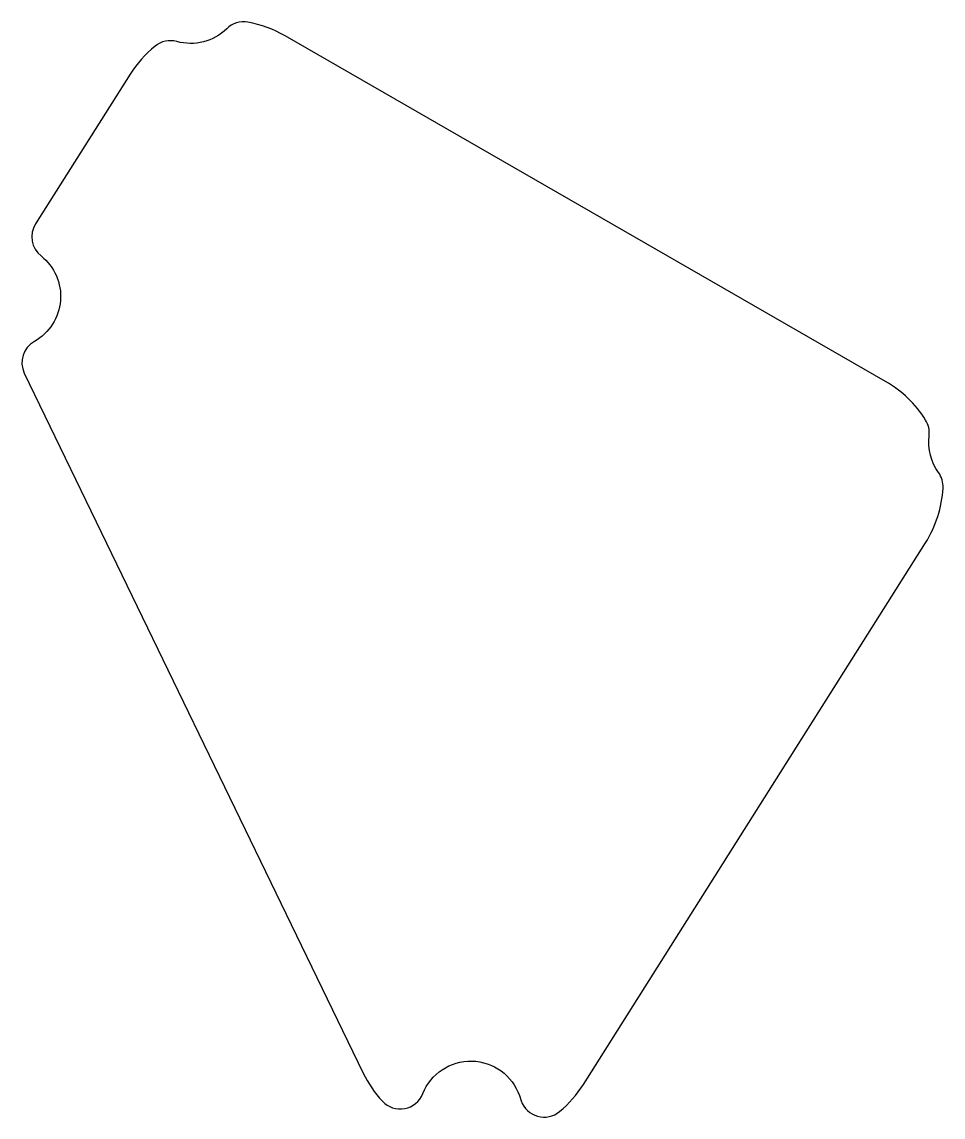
# Model space of a CAD drawing. Header units: millimetres. Extents: x -201 to -49, y -385 to -204.
import ezdxf

# ---------------------------------------------------------------- set-up
doc = ezdxf.new("R2010")
doc.units = ezdxf.units.MM
doc.layers.get('0').update_dxf_attribs({"linetype": 'CONTINUOUS'})

msp = doc.modelspace()

# ---------------------------------------------------------------- linework, layer by layer
msp.add_lwpolyline([(-175.35, -207.25, 0.242377), (-178.94, -208, 0.082098), (-183.06, -212.63), (-198.65, -237.31, 0.384078), (-197.74, -242.59, -0.53451), (-198.84, -256.68, 0.396778), (-200.49, -261.91), (-144.63, -377.28, 0.074391), (-141.46, -381.92, 0.551823), (-134.81, -380.67, -0.694909), (-118.88, -381), (-118.59, -381.85, 0.52349), (-112.25, -383.61, 0.078543), (-108.34, -379.15), (-51.95, -289.87, 0.126745), (-49.05, -280.85, 0.172649), (-49.79, -278.27, -0.189351), (-51.34, -272.25, 0.172649), (-51.92, -269.63, 0.122749), (-58.54, -263.26), (-157.52, -206.31, 0.086295), (-163.63, -204.07, 0.242377), (-167.13, -205.15, -0.26729)], format="xyb", close=True)
msp.add_lwpolyline([(-175.35, -207.25, 0.242377), (-178.94, -208, 0.082098), (-183.06, -212.63), (-198.65, -237.31, 0.384078), (-197.74, -242.59, -0.53451), (-198.84, -256.68, 0.396778), (-200.49, -261.91), (-144.63, -377.28, 0.074391), (-141.46, -381.92, 0.551823), (-134.81, -380.67, -0.694909), (-118.88, -381), (-118.59, -381.85, 0.52349), (-112.25, -383.61, 0.078543), (-108.34, -379.15), (-51.95, -289.87, 0.126745), (-49.05, -280.85, 0.172649), (-49.79, -278.27, -0.189351), (-51.34, -272.25, 0.172649), (-51.92, -269.63, 0.122749), (-58.54, -263.26), (-157.52, -206.31, 0.086295), (-163.63, -204.07, 0.242377), (-167.13, -205.15, -0.26729)], format="xyb", close=True)

doc.saveas('drawing.dxf')
